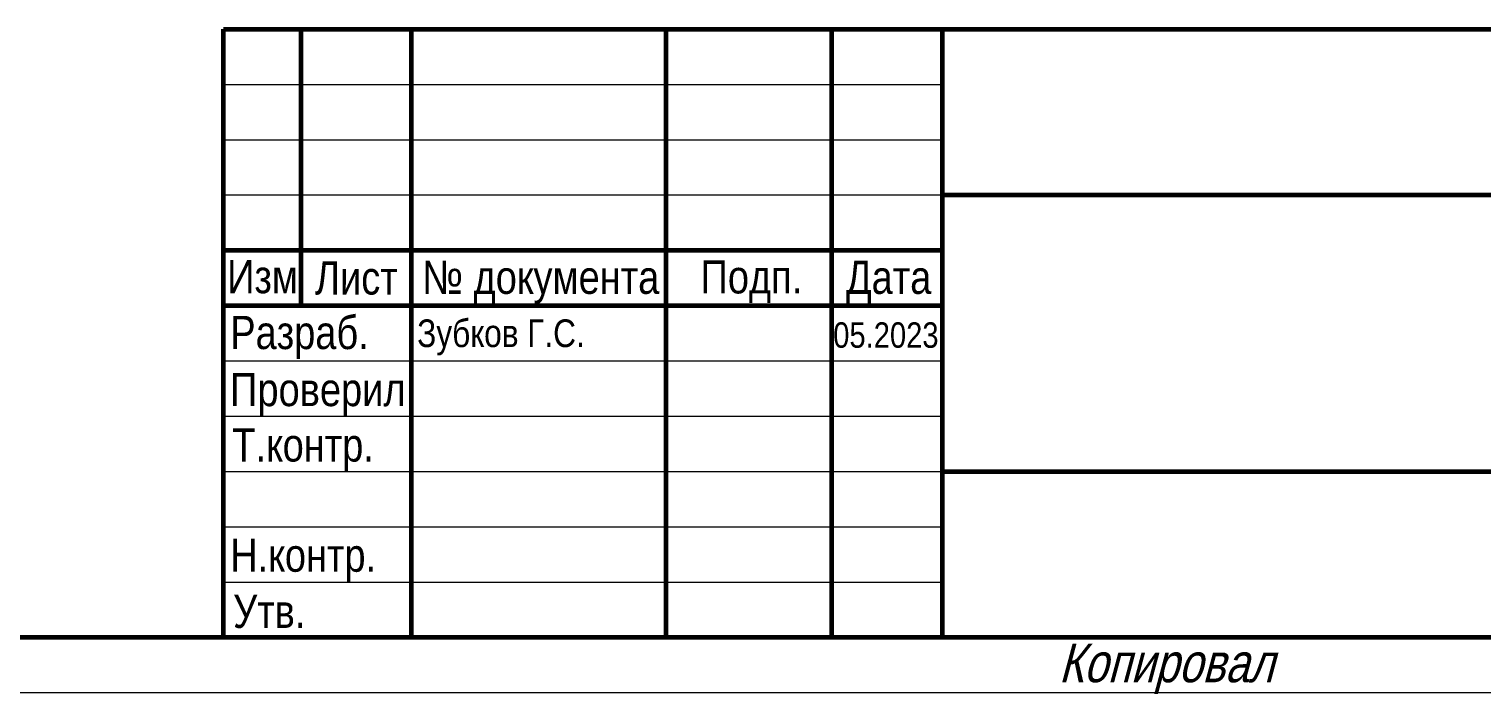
# Model space of a CAD drawing. Header units: millimetres. Extents: x -121 to 299, y -106 to 191.
# Drawn here: x 91.1 to 222.5, y -106.4 to -46.3 of the extents above; entities that cross this region are included whole.
import ezdxf
from ezdxf.enums import TextEntityAlignment as Align

# ---------------------------------------------------------------- set-up
doc = ezdxf.new("R2010")
doc.units = ezdxf.units.MM
doc.linetypes.add('K5LT_BASIC', pattern=[0])
doc.linetypes.add('K5LT_THIN', pattern=[0])
for name, color, linetype in [('BORDER_TEXT', 7, 'Continuous'), ('TEXT', 4, 'Continuous'), ('TEXT_TRANSLATION_EN', 51, 'Continuous'), ('TITLE_TEXT', 7, 'Continuous')]:
    doc.layers.add(name, color=color, linetype=linetype)
doc.styles.add('EUR_STD', font='ARIALN.TTF')
doc.styles.get("Standard").update_dxf_attribs({"font": 'arial.ttf'})

# ---------------------------------------------------------------- blocks, each defined once
blk = doc.blocks.new('Border_A3')
at = {"color": 7, "linetype": 'K5LT_BASIC', "lineweight": 60}
for p, q in [((210, 55), (395, 55)), ((210, 0), (210, 55)), ((217, 30), (217, 55)), ((227, 0), (227, 55)), ((250, 0), (250, 55)), ((265, 0), (265, 55)), ((275, 0), (275, 55)), ((275, 40), (395, 40)), ((210, 35), (275, 35)), ((210, 30), (275, 30)), ((275, 15), (345, 15)), ((395, 0), (0, 0))]:
    blk.add_line(p, q, dxfattribs=at)
at = {"color": 7, "linetype": 'K5LT_THIN', "lineweight": 18}
for p, q in [((210, 50), (275, 50)), ((210, 45), (275, 45)), ((210, 40), (275, 40)), ((210, 25), (275, 25)), ((210, 20), (275, 20)), ((210, 15), (275, 15)), ((210, 10), (275, 10)), ((210, 5), (275, 5)), ((400, -5), (-20, -5))]:
    blk.add_line(p, q, dxfattribs=at)
blk.add_line((345, 40), (275, 40))
at = {"color": 7, "insert": (285.5, -0.55), "char_height": 2.5, "attachment_point": 1, "style": 'EUR_STD'}
blk.add_mtext('\\H3.5;\\W0.965;\\Q15;\\Q15;Копировал', dxfattribs=at)
at = {"layer": 'BORDER_TEXT', "color": 7, "style": 'EUR_STD'}
for s, p in [('Изм', (213.52, 32.62)), ('Лист', (222, 32.5)), ('№ документа ', (239.15, 32.56)), ('Подп. ', (258.19, 32.6)), ('Дата ', (270.6, 32.56)), ('Разраб. ', (217.34, 27.57)), ('Проверил ', (218.99, 22.41)), ('Т.контр. ', (217.66, 17.4)), ('Н.контр. ', (217.67, 7.44)), ('Утв. ', (214.6, 2.36))]:
    blk.add_text(s, height=3, dxfattribs=at).set_placement(p, align=Align.MIDDLE_CENTER)
for tag, height, p in [('RUTITLE', 4, (335, 47.5)), ('PROJECT_TITLE_2', 4, (313.54, 26.7)), ('PROJECT_TITLE_3', 4, (313.54, 19.47)), ('RUSHEET', 2.5, (363.59, 17.19)), ('RUSHTS', 2.5, (391.73, 17.23)), ('COMPANY', 4, (310, 7.5))]:
    blk.add_attdef(tag, text='', height=height, dxfattribs=at).set_placement(p, align=Align.MIDDLE_CENTER)
blk.add_attdef('PROJECT_TITLE_1', text='', height=4, dxfattribs=at).set_placement((313.31, 35.19), align=Align.TOP_CENTER)
at = {"layer": 'TEXT', "color": 7, "lineweight": 5, "style": 'EUR_STD'}
for tag, p in [('RUDES', (227.5, 27.5)), ('RUCHECK', (227.5, 22.5)), ('RUTCONT', (227.5, 17.5)), ('RUNCONT', (227.5, 7.5)), ('RUPEM', (227.5, 2.5))]:
    blk.add_attdef(tag, text='', height=2.5, dxfattribs=at).set_placement(p, align=Align.MIDDLE_LEFT)
for tag, p in [('RUDESDATA', (269.87, 27.34)), ('RUCHECKDATA', (269.87, 22.35)), ('RUTCONTDATA', (269.87, 17.35)), ('RUNCONTDATA', (269.87, 7.35)), ('RUPEMDATA', (269.87, 2.35))]:
    blk.add_attdef(tag, text='', height=2.3, dxfattribs=at).set_placement(p, align=Align.MIDDLE_CENTER)
at = {"layer": 'TEXT_TRANSLATION_EN', "color": 7, "style": 'EUR_STD'}
blk.add_attdef('SCALE', text='', height=4, dxfattribs=at).set_placement((386, 27.5), align=Align.MIDDLE_CENTER)
at = {"layer": 'TITLE_TEXT', "color": 7, "lineweight": 30}
blk.add_attdef('RUTITLE_TOP', text='', height=4, rotation=180, dxfattribs=at).set_placement((67.76, 279.43), align=Align.MIDDLE_LEFT)

msp = doc.modelspace()

# ---------------------------------------------------------------- block references
ref = msp.add_blockref('Border_A3', (-101.269, -101.269))
ref.add_attrib('RUDES', 'Зубков Г.С.', dxfattribs={"layer": 'TEXT', "color": 7, "lineweight": 5, "height": 2.5, "style": 'EUR_STD'}).set_placement((126.231, -73.769), align=Align.MIDDLE_LEFT)
ref.add_attrib('RUDESDATA', '05.2023', dxfattribs={"layer": 'TEXT', "color": 7, "lineweight": 5, "height": 2.3, "style": 'EUR_STD'}).set_placement((168.605, -73.932), align=Align.MIDDLE_CENTER)

doc.saveas('drawing.dxf')
